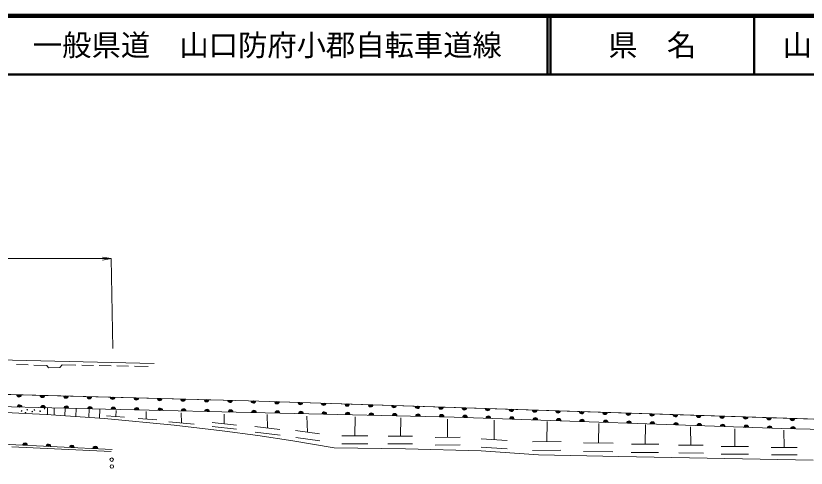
# Model space of a CAD drawing. Units: millimetres, scale not verified. Extents: x 40000 to 680000, y 20000 to 380000.
# Drawn here: x 207064 to 341889, y 302858 to 380000 of the extents above; entities that cross this region are included whole.
import ezdxf
from ezdxf.enums import TextEntityAlignment as Align

# ---------------------------------------------------------------- set-up
doc = ezdxf.new("R2010")
doc.units = ezdxf.units.MM
doc.header["$LTSCALE"] = 1000
for name, color, linetype, lineweight in [('M-BGD', 7, 'Continuous', 13), ('M-STR-HTXT', 7, 'Continuous', 13), ('M-TTL', 2, 'Continuous', 140), ('M-TTL-LINE', 7, 'Continuous', 50)]:
    doc.layers.add(name, color=color, linetype=linetype, lineweight=lineweight)
doc.layers.add('M-TTL-TXT', color=7, linetype='Continuous')
doc.styles.add('ＭＳ ゴシック', font='')
doc.styles.get('ＭＳ ゴシック').set_extended_font_data('MS Gothic')

msp = doc.modelspace()

# ---------------------------------------------------------------- linework, layer by layer
at = {"layer": 'M-BGD'}
for p, q in [((186026, 321746), (230645, 320707)), ((209157, 320461), (207158, 320527)), ((212382, 320354), (210156, 320428)), ((212631, 319975), (212382, 320354)), ((214566, 320015), (212631, 319975)), ((214985, 320489), (214566, 320015)), ((214985, 320489), (217308, 320446)), ((218308, 320428), (220307, 320391)), ((221307, 320373), (223307, 320336)), ((224307, 320318), (226306, 320281)), ((227306, 320263), (229629, 320220)), ((183734, 316008), (246729, 314372)), ((246729, 314372), (359802, 310704)), ((222347, 312903), (199225, 313475)), ((222347, 312903), (199225, 313475)), ((212495, 313147), (212467, 311988)), ((213632, 313119), (213602, 311908)), ((215475, 313073), (215443, 311778)), ((217335, 313027), (217301, 311647)), ((219555, 312972), (219519, 311491)), ((221402, 312926), (221364, 311360)), ((281816, 311582), (222347, 312903)), ((281816, 311582), (222347, 312903)), ((203692, 312403), (212266, 312003)), ((212266, 312003), (222174, 311303)), ((222525, 311781), (225622, 311534)), ((224138, 311653), (224186, 312701)), ((229318, 311213), (229301, 312499)), ((235312, 310572), (235269, 312320)), ((242624, 310425), (242605, 312062)), ((249983, 309725), (249920, 311994)), ((256828, 308991), (256718, 311747)), ((264899, 308392), (264930, 311635)), ((272660, 308330), (272738, 311456)), ((337708, 309600), (281816, 311582)), ((337708, 309600), (281816, 311582)), ((222174, 311303), (234105, 310176)), ((227955, 311310), (231119, 311085)), ((233183, 310771), (237491, 310368)), ((234105, 310176), (242283, 309233)), ((244716, 310187), (240533, 310662)), ((280726, 308131), (280726, 311209)), ((288668, 307722), (288691, 311052)), ((297641, 307380), (297688, 310827)), ((306434, 307131), (306529, 310468)), ((314401, 306951), (314471, 310289)), ((244724, 309485), (240541, 309961)), ((242283, 309233), (248341, 308426)), ((252123, 309472), (247842, 309977)), ((252150, 308500), (247869, 309004)), ((258868, 308718), (254789, 309264)), ((322222, 306789), (322167, 309930)), ((329722, 306555), (329706, 309571)), ((366388, 308928), (337708, 309600)), ((366388, 308928), (337708, 309600)), ((338130, 306387), (338075, 309324)), ((248341, 308426), (254298, 307551)), ((254298, 307551), (261366, 306305)), ((258915, 307537), (254836, 308082)), ((267120, 308382), (262677, 308402)), ((274740, 308330), (270580, 308330)), ((282846, 308151), (278606, 308110)), ((290879, 307581), (286456, 307864)), ((300064, 307410), (295218, 307350)), ((204753, 306947), (223499, 306072)), ((204753, 306947), (223499, 306072)), ((223316, 305678), (206386, 306513)), ((261366, 306305), (273553, 306133)), ((267107, 306992), (262664, 307012)), ((274706, 306991), (270546, 306991)), ((273553, 306133), (286444, 305813)), ((282846, 306831), (278606, 306791)), ((290869, 306154), (286446, 306437)), ((308938, 307101), (303930, 307161)), ((316733, 306962), (312068, 306941)), ((324332, 306769), (320112, 306809)), ((332044, 306555), (327400, 306555)), ((340321, 306387), (335939, 306387)), ((286444, 305813), (296243, 305157)), ((300044, 305933), (295198, 305872)), ((296243, 305157), (309937, 304834)), ((308898, 305670), (303890, 305731)), ((309937, 304834), (343095, 304209)), ((316703, 305531), (312038, 305511)), ((324356, 305422), (320136, 305463)), ((332051, 305263), (327406, 305263)), ((340345, 305128), (335963, 305128))]:
    msp.add_line(p, q, dxfattribs=at)
msp.add_lwpolyline([(183734, 316008), (246729, 314372), (359802, 310704)], dxfattribs=at)
for centre, radius in [((209015, 312830), 50), ((210241, 312800), 50), ((211977, 313009), 50), ((208043, 312620), 50), ((208716, 312321), 50), ((209867, 312516), 50), ((211214, 312560), 50), ((223428, 304325), 300), ((223451, 303158), 300)]:
    msp.add_circle(centre, radius, dxfattribs=at)
for centre, radius, start, end in [((207615, 315388), 400, 178.51191, 358.51191), ((207615, 315388), 300, 178.51191, 358.51191), ((207615, 315388), 200, 178.51191, 358.51191), ((207615, 315388), 100, 178.51191, 358.51191), ((211614, 315284), 400, 178.51191, 358.51191), ((211614, 315284), 300, 178.51191, 358.51191), ((211614, 315284), 200, 178.51191, 358.51191), ((211614, 315284), 100, 178.51191, 358.51191), ((215612, 315180), 400, 178.51191, 358.51191), ((215612, 315180), 300, 178.51191, 358.51191), ((215612, 315180), 200, 178.51191, 358.51191), ((215612, 315180), 100, 178.51191, 358.51191), ((219611, 315076), 400, 178.51191, 358.51191), ((219611, 315076), 300, 178.51191, 358.51191), ((219611, 315076), 200, 178.51191, 358.51191), ((219611, 315076), 100, 178.51191, 358.51191), ((223610, 314972), 400, 178.51191, 358.51191), ((223610, 314972), 300, 178.51191, 358.51191), ((223610, 314972), 200, 178.51191, 358.51191), ((223610, 314972), 100, 178.51191, 358.51191), ((227608, 314869), 400, 178.51191, 358.51191), ((227608, 314869), 300, 178.51191, 358.51191), ((227608, 314869), 200, 178.51191, 358.51191), ((227608, 314869), 100, 178.51191, 358.51191), ((231607, 314765), 400, 178.51191, 358.51191), ((231607, 314765), 300, 178.51191, 358.51191), ((231607, 314765), 200, 178.51191, 358.51191), ((231607, 314765), 100, 178.51191, 358.51191), ((235606, 314661), 400, 178.51191, 358.51191), ((235606, 314661), 300, 178.51191, 358.51191), ((235606, 314661), 200, 178.51191, 358.51191), ((235606, 314661), 100, 178.51191, 358.51191), ((239604, 314557), 400, 178.51191, 358.51191), ((239604, 314557), 300, 178.51191, 358.51191), ((239604, 314557), 200, 178.51191, 358.51191), ((239604, 314557), 100, 178.51191, 358.51191), ((243603, 314453), 400, 178.51191, 358.51191), ((243603, 314453), 300, 178.51191, 358.51191), ((243603, 314453), 200, 178.51191, 358.51191), ((243603, 314453), 100, 178.51191, 358.51191), ((247601, 314344), 400, 178.14203, 358.14203), ((247601, 314344), 300, 178.14203, 358.14203), ((247601, 314344), 200, 178.14203, 358.14203), ((247601, 314344), 100, 178.14203, 358.14203), ((251599, 314214), 400, 178.14203, 358.14203), ((251599, 314214), 300, 178.14203, 358.14203), ((251599, 314214), 200, 178.14203, 358.14203), ((251599, 314214), 100, 178.14203, 358.14203), ((207697, 313266), 400, 358.58249, 178.58249), ((207697, 313266), 300, 358.58249, 178.58249), ((207697, 313266), 200, 358.58249, 178.58249), ((207697, 313266), 100, 358.58249, 178.58249), ((211696, 313167), 400, 358.58249, 178.58249), ((211696, 313167), 300, 358.58249, 178.58249), ((211696, 313167), 200, 358.58249, 178.58249), ((211696, 313167), 100, 358.58249, 178.58249), ((215694, 313068), 400, 358.58249, 178.58249), ((215694, 313068), 300, 358.58249, 178.58249), ((215694, 313068), 200, 358.58249, 178.58249), ((215694, 313068), 100, 358.58249, 178.58249), ((219693, 312969), 400, 358.58249, 178.58249), ((219693, 312969), 300, 358.58249, 178.58249), ((219693, 312969), 200, 358.58249, 178.58249), ((219693, 312969), 100, 358.58249, 178.58249), ((223692, 312873), 400, 358.72751, 178.72751), ((223692, 312873), 300, 358.72751, 178.72751), ((223692, 312873), 200, 358.72751, 178.72751), ((223692, 312873), 100, 358.72751, 178.72751), ((227691, 312784), 400, 358.72751, 178.72751), ((227691, 312784), 300, 358.72751, 178.72751), ((227691, 312784), 200, 358.72751, 178.72751), ((227691, 312784), 100, 358.72751, 178.72751), ((231690, 312696), 400, 358.72751, 178.72751), ((231690, 312696), 300, 358.72751, 178.72751), ((231690, 312696), 200, 358.72751, 178.72751), ((231690, 312696), 100, 358.72751, 178.72751), ((235689, 312607), 400, 358.72751, 178.72751), ((235689, 312607), 300, 358.72751, 178.72751), ((235689, 312607), 200, 358.72751, 178.72751), ((239688, 312518), 400, 358.72751, 178.72751), ((239688, 312518), 300, 358.72751, 178.72751), ((243687, 312429), 400, 358.72751, 178.72751), ((255597, 314084), 400, 178.14203, 358.14203), ((255597, 314084), 300, 178.14203, 358.14203), ((255597, 314084), 200, 178.14203, 358.14203), ((255597, 314084), 100, 178.14203, 358.14203), ((259595, 313955), 400, 178.14203, 358.14203), ((259595, 313955), 300, 178.14203, 358.14203), ((259595, 313955), 200, 178.14203, 358.14203), ((259595, 313955), 100, 178.14203, 358.14203), ((263593, 313825), 400, 178.14203, 358.14203), ((263593, 313825), 300, 178.14203, 358.14203), ((263593, 313825), 200, 178.14203, 358.14203), ((263593, 313825), 100, 178.14203, 358.14203), ((267591, 313695), 400, 178.14203, 358.14203), ((267591, 313695), 300, 178.14203, 358.14203), ((267591, 313695), 200, 178.14203, 358.14203), ((267591, 313695), 100, 178.14203, 358.14203), ((271589, 313565), 400, 178.14203, 358.14203), ((271589, 313565), 300, 178.14203, 358.14203), ((271589, 313565), 200, 178.14203, 358.14203), ((271589, 313565), 100, 178.14203, 358.14203), ((275587, 313436), 400, 178.14203, 358.14203), ((275587, 313436), 300, 178.14203, 358.14203), ((275587, 313436), 200, 178.14203, 358.14203), ((275587, 313436), 100, 178.14203, 358.14203), ((279585, 313306), 400, 178.14203, 358.14203), ((279585, 313306), 300, 178.14203, 358.14203), ((279585, 313306), 200, 178.14203, 358.14203), ((279585, 313306), 100, 178.14203, 358.14203), ((283583, 313176), 400, 178.14203, 358.14203), ((283583, 313176), 300, 178.14203, 358.14203), ((283583, 313176), 200, 178.14203, 358.14203), ((283583, 313176), 100, 178.14203, 358.14203), ((287580, 313047), 400, 178.14203, 358.14203), ((287580, 313047), 300, 178.14203, 358.14203), ((287580, 313047), 200, 178.14203, 358.14203), ((287580, 313047), 100, 178.14203, 358.14203), ((291578, 312917), 400, 178.14203, 358.14203), ((291578, 312917), 300, 178.14203, 358.14203), ((291578, 312917), 200, 178.14203, 358.14203), ((291578, 312917), 100, 178.14203, 358.14203), ((295576, 312787), 400, 178.14203, 358.14203), ((295576, 312787), 300, 178.14203, 358.14203), ((295576, 312787), 200, 178.14203, 358.14203), ((235689, 312607), 100, 358.72751, 178.72751), ((239688, 312518), 200, 358.72751, 178.72751), ((239688, 312518), 100, 358.72751, 178.72751), ((243687, 312429), 300, 358.72751, 178.72751), ((243687, 312429), 200, 358.72751, 178.72751), ((243687, 312429), 100, 358.72751, 178.72751), ((247686, 312340), 400, 358.72751, 178.72751), ((247686, 312340), 300, 358.72751, 178.72751), ((247686, 312340), 200, 358.72751, 178.72751), ((247686, 312340), 100, 358.72751, 178.72751), ((251685, 312251), 400, 358.72751, 178.72751), ((251685, 312251), 300, 358.72751, 178.72751), ((251685, 312251), 200, 358.72751, 178.72751), ((251685, 312251), 100, 358.72751, 178.72751), ((255684, 312163), 400, 358.72751, 178.72751), ((255684, 312163), 300, 358.72751, 178.72751), ((255684, 312163), 200, 358.72751, 178.72751), ((255684, 312163), 100, 358.72751, 178.72751), ((259683, 312074), 400, 358.72751, 178.72751), ((259683, 312074), 300, 358.72751, 178.72751), ((259683, 312074), 200, 358.72751, 178.72751), ((259683, 312074), 100, 358.72751, 178.72751), ((263682, 311985), 400, 358.72751, 178.72751), ((263682, 311985), 300, 358.72751, 178.72751), ((263682, 311985), 200, 358.72751, 178.72751), ((263682, 311985), 100, 358.72751, 178.72751), ((267681, 311896), 400, 358.72751, 178.72751), ((267681, 311896), 300, 358.72751, 178.72751), ((267681, 311896), 200, 358.72751, 178.72751), ((267681, 311896), 100, 358.72751, 178.72751), ((271680, 311807), 400, 358.72751, 178.72751), ((271680, 311807), 300, 358.72751, 178.72751), ((271680, 311807), 200, 358.72751, 178.72751), ((271680, 311807), 100, 358.72751, 178.72751), ((275679, 311718), 400, 358.72751, 178.72751), ((275679, 311718), 300, 358.72751, 178.72751), ((275679, 311718), 200, 358.72751, 178.72751), ((275679, 311718), 100, 358.72751, 178.72751), ((279678, 311630), 400, 358.72751, 178.72751), ((279678, 311630), 300, 358.72751, 178.72751), ((279678, 311630), 200, 358.72751, 178.72751), ((279678, 311630), 100, 358.72751, 178.72751), ((283677, 311516), 400, 357.96927, 177.96927), ((283677, 311516), 300, 357.96927, 177.96927), ((283677, 311516), 200, 357.96927, 177.96927), ((283677, 311516), 100, 357.96927, 177.96927), ((287674, 311374), 400, 357.96927, 177.96927), ((287674, 311374), 300, 357.96927, 177.96927), ((287674, 311374), 200, 357.96927, 177.96927), ((287674, 311374), 100, 357.96927, 177.96927), ((291672, 311233), 400, 357.96927, 177.96927), ((291672, 311233), 300, 357.96927, 177.96927), ((295669, 311091), 400, 357.96927, 177.96927), ((295576, 312787), 100, 178.14203, 358.14203), ((299574, 312658), 400, 178.14203, 358.14203), ((299574, 312658), 300, 178.14203, 358.14203), ((299574, 312658), 200, 178.14203, 358.14203), ((299574, 312658), 100, 178.14203, 358.14203), ((303572, 312528), 400, 178.14203, 358.14203), ((303572, 312528), 300, 178.14203, 358.14203), ((303572, 312528), 200, 178.14203, 358.14203), ((303572, 312528), 100, 178.14203, 358.14203), ((307570, 312398), 400, 178.14203, 358.14203), ((307570, 312398), 300, 178.14203, 358.14203), ((307570, 312398), 200, 178.14203, 358.14203), ((307570, 312398), 100, 178.14203, 358.14203), ((311568, 312269), 400, 178.14203, 358.14203), ((311568, 312269), 300, 178.14203, 358.14203), ((311568, 312269), 200, 178.14203, 358.14203), ((311568, 312269), 100, 178.14203, 358.14203), ((315566, 312139), 400, 178.14203, 358.14203), ((315566, 312139), 300, 178.14203, 358.14203), ((315566, 312139), 200, 178.14203, 358.14203), ((315566, 312139), 100, 178.14203, 358.14203), ((319564, 312009), 400, 178.14203, 358.14203), ((319564, 312009), 300, 178.14203, 358.14203), ((319564, 312009), 200, 178.14203, 358.14203), ((319564, 312009), 100, 178.14203, 358.14203), ((323562, 311880), 400, 178.14203, 358.14203), ((323562, 311880), 300, 178.14203, 358.14203), ((323562, 311880), 200, 178.14203, 358.14203), ((323562, 311880), 100, 178.14203, 358.14203), ((327559, 311750), 400, 178.14203, 358.14203), ((327559, 311750), 300, 178.14203, 358.14203), ((327559, 311750), 200, 178.14203, 358.14203), ((327559, 311750), 100, 178.14203, 358.14203), ((331557, 311620), 400, 178.14203, 358.14203), ((331557, 311620), 300, 178.14203, 358.14203), ((331557, 311620), 200, 178.14203, 358.14203), ((331557, 311620), 100, 178.14203, 358.14203), ((335555, 311490), 400, 178.14203, 358.14203), ((335555, 311490), 300, 178.14203, 358.14203), ((335555, 311490), 200, 178.14203, 358.14203), ((335555, 311490), 100, 178.14203, 358.14203), ((291672, 311233), 200, 357.96927, 177.96927), ((291672, 311233), 100, 357.96927, 177.96927), ((295669, 311091), 300, 357.96927, 177.96927), ((295669, 311091), 200, 357.96927, 177.96927), ((295669, 311091), 100, 357.96927, 177.96927), ((299666, 310949), 400, 357.96927, 177.96927), ((299666, 310949), 300, 357.96927, 177.96927), ((299666, 310949), 200, 357.96927, 177.96927), ((299666, 310949), 100, 357.96927, 177.96927), ((303664, 310807), 400, 357.96927, 177.96927), ((303664, 310807), 300, 357.96927, 177.96927), ((303664, 310807), 200, 357.96927, 177.96927), ((303664, 310807), 100, 357.96927, 177.96927), ((307661, 310666), 400, 357.96927, 177.96927), ((307661, 310666), 300, 357.96927, 177.96927), ((307661, 310666), 200, 357.96927, 177.96927), ((307661, 310666), 100, 357.96927, 177.96927), ((311659, 310524), 400, 357.96927, 177.96927), ((311659, 310524), 300, 357.96927, 177.96927), ((311659, 310524), 200, 357.96927, 177.96927), ((311659, 310524), 100, 357.96927, 177.96927), ((315656, 310382), 400, 357.96927, 177.96927), ((315656, 310382), 300, 357.96927, 177.96927), ((315656, 310382), 200, 357.96927, 177.96927), ((315656, 310382), 100, 357.96927, 177.96927), ((319654, 310240), 400, 357.96927, 177.96927), ((319654, 310240), 300, 357.96927, 177.96927), ((319654, 310240), 200, 357.96927, 177.96927), ((319654, 310240), 100, 357.96927, 177.96927), ((323651, 310099), 400, 357.96927, 177.96927), ((323651, 310099), 300, 357.96927, 177.96927), ((323651, 310099), 200, 357.96927, 177.96927), ((323651, 310099), 100, 357.96927, 177.96927), ((327649, 309957), 400, 357.96927, 177.96927), ((327649, 309957), 300, 357.96927, 177.96927), ((327649, 309957), 200, 357.96927, 177.96927), ((331646, 309815), 400, 357.96927, 177.96927), ((331646, 309815), 300, 357.96927, 177.96927), ((339553, 311361), 400, 178.14203, 358.14203), ((339553, 311361), 300, 178.14203, 358.14203), ((339553, 311361), 200, 178.14203, 358.14203), ((339553, 311361), 100, 178.14203, 358.14203), ((327649, 309957), 100, 357.96927, 177.96927), ((331646, 309815), 200, 357.96927, 177.96927), ((331646, 309815), 100, 357.96927, 177.96927), ((335644, 309673), 400, 357.96927, 177.96927), ((335644, 309673), 300, 357.96927, 177.96927), ((335644, 309673), 200, 357.96927, 177.96927), ((335644, 309673), 100, 357.96927, 177.96927), ((339642, 309555), 400, 358.65678, 178.65678), ((339642, 309555), 300, 358.65678, 178.65678), ((339642, 309555), 200, 358.65678, 178.65678), ((339642, 309555), 100, 358.65678, 178.65678), ((208631, 306766), 400, 357.32745, 177.32745), ((208631, 306766), 300, 357.32745, 177.32745), ((208631, 306766), 200, 357.32745, 177.32745), ((208631, 306766), 100, 357.32745, 177.32745), ((212627, 306580), 400, 357.32745, 177.32745), ((212627, 306580), 300, 357.32745, 177.32745), ((212627, 306580), 200, 357.32745, 177.32745), ((212627, 306580), 100, 357.32745, 177.32745), ((216622, 306393), 400, 357.32745, 177.32745), ((216622, 306393), 300, 357.32745, 177.32745), ((216622, 306393), 200, 357.32745, 177.32745), ((216622, 306393), 100, 357.32745, 177.32745), ((220618, 306207), 400, 357.32745, 177.32745), ((220618, 306207), 300, 357.32745, 177.32745), ((220618, 306207), 200, 357.32745, 177.32745), ((220618, 306207), 100, 357.32745, 177.32745)]:
    msp.add_arc(centre, radius, start, end, dxfattribs=at)
at = {"layer": 'M-STR-HTXT'}
for q in [(221839, 338839), (221839, 338339)]:
    msp.add_line((223339, 338587), q, dxfattribs=at)
msp.add_lwpolyline([(173889, 327029), (173666, 338636), (223339, 338587), (223611, 323290)], dxfattribs=at)
at = {"layer": 'M-TTL'}
msp.add_line((680000, 380000), (40000, 380000), dxfattribs=at)
at = {"layer": 'M-TTL-LINE'}
for p, q in [((297750, 380000), (297750, 370000)), ((298250, 380000), (298250, 370000)), ((333000, 380000), (333000, 370000)), ((40000, 370000), (680000, 370000))]:
    msp.add_line(p, q, dxfattribs=at)

# ---------------------------------------------------------------- texts
at = {"layer": 'M-TTL-TXT', "style": 'ＭＳ ゴシック'}
msp.add_text('一般県道\u3000山口防府小郡自転車道線', height=3666, dxfattribs=at).set_placement((209969, 375000), align=Align.MIDDLE_LEFT)
for s, p in [('県\u3000名', (315625, 375000)), ('山\u3000口\u3000県', (350375, 375000))]:
    msp.add_text(s, height=3666, dxfattribs=at).set_placement(p, align=Align.MIDDLE_CENTER)

doc.saveas('drawing.dxf')
